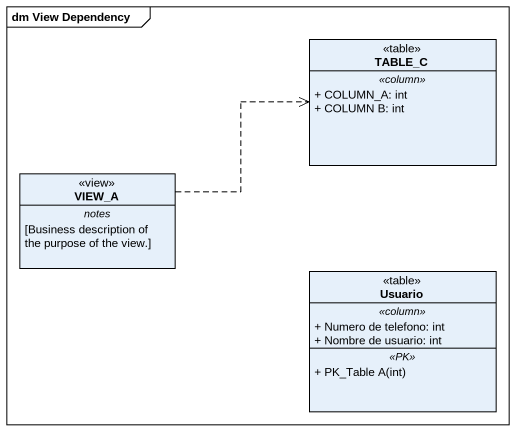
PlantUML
@startuml
mainframe dm View Dependency
hide circle
hide empty members
skinparam classAttributeIconSize 0
class TABLE_C <<table>> {
  .. <<column>> ..
  + COLUMN_A: int
  + COLUMN B: int
}
class VIEW_A <<view>> {
  -- notes --
  [Business description of the purpose of the view.]
}
class Usuario <<table>> {
  .. <<column>> ..
  + Numero de telefono: int
  + Nombre de usuario: int
  .. <<PK>> ..
  + PK_Table A(int)
}
VIEW_A .right.> TABLE_C
@enduml
